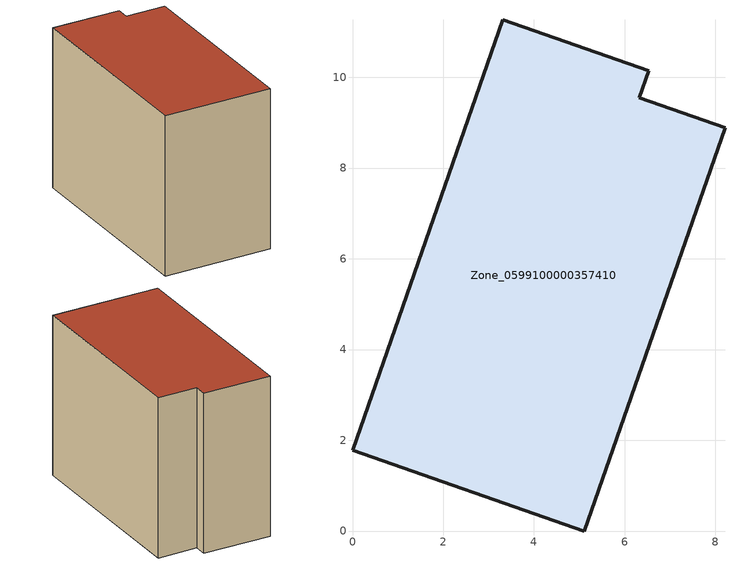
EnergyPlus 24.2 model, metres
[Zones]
Zone_0599100000357410
 floor ground (C_G): 0,1.78 3.32,11.26 6.53,10.14 6.32,9.55 8.21,8.89 5.11,0 z0
 wall outside (C_F): 3.32,11.26 0,1.78 5.11,0 8.21,8.89 6.32,9.55 6.53,10.14 3.32,11.26 z0:8.01
 roof outside (C_R): 0,1.78 5.11,0 8.21,8.89 6.32,9.55 6.53,10.14 3.32,11.26 z8.01
[BUILDING]
Pand.0599100000357410: North Axis=0; Terrain=City; Loads Convergence Tolerance Value=0.04; Temperature Convergence Tolerance Value=0.4; Solar Distribution=FullExterior; Maximum Number of Warmup Days=25; Minimum Number of Warmup Days=1
[Site:Location]
Rotterdam.The.Hague.AP_ZH_NLD Design_Conditions: Latitude=51.96; Longitude=4.45; Time Zone=1; Elevation=-4.5
[SITE:GROUNDTEMPERATURE:BUILDINGSURFACE]
18, 18, 18, 18, 18, 18, 18, 18, 18, 18, 18, 18
[MATERIAL] Thermal Absorptance=0.9; Solar Absorptance=0.7; Visible Absorptance=0.7
Name | Roughness | Thickness | Conductivity | Density | Specific Heat
G.TI.1992-2005 | MediumSmooth | 0.15 | 0.06 | 540 | 1210
F.TI.1992-2005 | Rough | 0.3 | 0.12 | 1920 | 840
R.TI.1992-2005 | MediumRough | 0.2 | 0.08 | 1500 | 1000
[CONSTRUCTION]
C_G: G.TI.1992-2005
C_F: F.TI.1992-2005
C_R: R.TI.1992-2005
[ZONE]
Zone_0599100000357410: Type=1; Multiplier=1; Ceiling Height=Autocalculate; Volume=Autocalculate; Floor Area=autocalculate; Part of Total Floor Area=Yes
[ZONEINFILTRATION:DESIGNFLOWRATE]
Infil_Zone_0599100000357410: Zone or ZoneList or Space or SpaceList=Zone_0599100000357410; Schedule=AlwaysOn; Design Flow Rate Calculation Method=Flow/Area; Flow Rate per Floor Area=0.0015; Constant Term Coefficient=1; Temperature Term Coefficient=0; Velocity Term Coefficient=0; Velocity Squared Term Coefficient=0
[HVACTEMPLATE:ZONE:IDEALLOADSAIRSYSTEM]
Zone_0599100000357410: Maximum Heating Supply Air Temperature=50; Minimum Cooling Supply Air Temperature=13; Maximum Heating Supply Air Humidity Ratio=0.0156; Minimum Cooling Supply Air Humidity Ratio=0.0077; Heating Limit=NoLimit; Cooling Limit=NoLimit; Dehumidification Control Type=ConstantSensibleHeatRatio; Cooling Sensible Heat Ratio=0.7; Dehumidification Setpoint=60; Humidification Control Type=None; Humidification Setpoint=30; Outdoor Air Method=None; Outdoor Air Flow Rate per Person=0.00944; Outdoor Air Flow Rate per Zone Floor Area=0; Outdoor Air Flow Rate per Zone=0; Demand Controlled Ventilation Type=None; Outdoor Air Economizer Type=NoEconomizer; Heat Recovery Type=None; Sensible Heat Recovery Effectiveness=0.7; Latent Heat Recovery Effectiveness=0.65
[ZONECONTROL:THERMOSTAT]
ThermostatControl_Zone_0599100000357410: Zone or ZoneList=Zone_0599100000357410; Control Type Schedule=DualSetpointControlType; Control 1=Thermostat_Zone_0599100000357410; Temperature Difference Between Cutout And Setpoint=0
[THERMOSTATSETPOINT:DUALSETPOINT]
Thermostat_Zone_0599100000357410: Heating Setpoint Temperature Schedule=HeatingSetpoint_Zone_0599100000357410; Cooling Setpoint Temperature Schedule=CoolingSetpoint_Zone_0599100000357410
[SCHEDULE:COMPACT]
HeatingSetpoint_Zone_0599100000357410: Through: 12/31, For: AllDays, Until: 24:00, 21
CoolingSetpoint_Zone_0599100000357410: Through: 12/31, For: AllDays, Until: 24:00, 24
DualSetpointControlType: Through: 12/31, For: AllDays, Until: 24:00, 4
AlwaysOn: Through: 12/31, For: AllDays, Until: 24:00, 1
